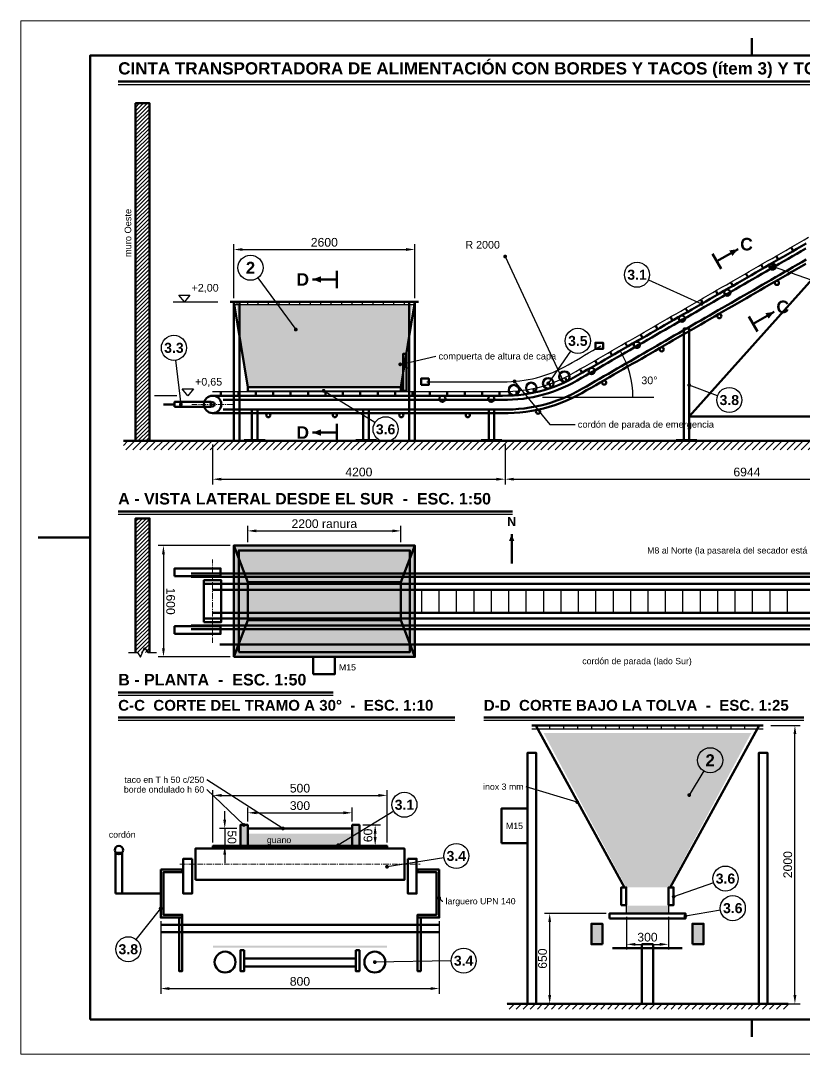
# Model space of a CAD drawing. Header units: millimetres. Extents: x 0 to 420, y 0 to 297.
# Drawn here: x 0 to 225, y 0 to 297 of the extents above; entities that cross this region are included whole.
import ezdxf
from ezdxf.enums import TextEntityAlignment as Align

# ---------------------------------------------------------------- set-up
doc = ezdxf.new("R2010")
doc.units = ezdxf.units.MM
doc.header["$LTSCALE"] = 0.5
doc.linetypes.add('CENTER', pattern=[5.08, 3.175, -0.635, 0.635, -0.635])
for name, color, linetype, lineweight in [('CONTORNO', 7, 'CONTINUOUS', 50), ('COTAS', 7, 'CONTINUOUS', 25), ('EJES', 1, 'CENTER', 18), ('FINO', 7, 'CONTINUOUS', 25), ('HOJA', 8, 'CONTINUOUS', 13), ('RAYADO', 8, 'CONTINUOUS', 18), ('RECUADRO', 7, 'CONTINUOUS', 70), ('RELLENO', 9, 'CONTINUOUS', 13), ('TEXTO', 7, 'CONTINUOUS', 25)]:
    doc.layers.add(name, color=color, linetype=linetype, lineweight=lineweight)
doc.styles.add('NEGRITA', font='arialbd.ttf')
doc.styles.get("Standard").update_dxf_attribs({"font": 'arial.ttf'})
doc.dimstyles.new('IRAM', dxfattribs={"dimtxt": 2.5, "dimasz": 2.5, "dimexe": 1.5, "dimexo": 1, "dimgap": 0.8, "dimtad": 1, "dimdec": 1, "dimtxsty": 'Standard', "dimcen": 2.5, "dimazin": 3, "dimtfac": 1, "dimtmove": 0, "dimatfit": 3})

msp = doc.modelspace()

# ---------------------------------------------------------------- hatches: boundary and pattern name
at = {"layer": 'CONTORNO'}
for points in [[(206.0155, 231.3836), (203.481, 230.9734), (204.393, 229.3938)], [(83.8, 222.65), (86.2, 221.738), (86.2, 223.562)], [(216.4155, 213.3703), (213.881, 212.9601), (214.793, 211.3805)], [(83.8, 178.65), (86.2, 177.738), (86.2, 179.562)], [(141, 149.5), (140.24, 147.5), (141.76, 147.5)]]:
    msp.add_hatch(color=7, dxfattribs=at).paths.add_polyline_path(points)
at = {"layer": 'COTAS'}
h = msp.add_hatch(color=7, dxfattribs=at)
edge = h.paths.add_edge_path()
edge.add_arc((139.12, 229.25), 0.55, 0, 360)
h = msp.add_hatch(color=7, dxfattribs=at)
edge = h.paths.add_edge_path()
edge.add_arc((215.9102, 226.3576), 0.55, 0, 360)
h = msp.add_hatch(color=7, dxfattribs=at)
edge = h.paths.add_edge_path()
edge.add_arc((195.4931, 215.609), 0.55, 0, 360)
h = msp.add_hatch(color=7, dxfattribs=at)
edge = h.paths.add_edge_path()
edge.add_arc((79, 208.25), 0.55, 0, 360)
h = msp.add_hatch(color=7, dxfattribs=at)
edge = h.paths.add_edge_path()
edge.add_arc((109, 198.25), 0.55, 0, 360)
h = msp.add_hatch(color=7, dxfattribs=at)
edge = h.paths.add_edge_path()
edge.add_arc((141.8175, 193.3512), 0.55, 0, 360)
h = msp.add_hatch(color=7, dxfattribs=at)
edge = h.paths.add_edge_path()
edge.add_arc((151.4954, 192.7932), 0.55, 0, 360)
h = msp.add_hatch(color=7, dxfattribs=at)
edge = h.paths.add_edge_path()
edge.add_arc((87, 190.65), 0.55, 0, 360)
h = msp.add_hatch(color=7, dxfattribs=at)
edge = h.paths.add_edge_path()
edge.add_arc((192, 192.25), 0.55, 0, 360)
h = msp.add_hatch(color=7, dxfattribs=at)
edge = h.paths.add_edge_path()
edge.add_arc((46, 186.75), 0.55, 0, 360)
h = msp.add_hatch(color=7, dxfattribs=at)
edge = h.paths.add_edge_path()
edge.add_arc((192, 74.5), 0.55, 0, 360)
h = msp.add_hatch(color=7, dxfattribs=at)
edge = h.paths.add_edge_path()
edge.add_arc((159.8, 72.5), 0.55, 0, 360)
h = msp.add_hatch(color=7, dxfattribs=at)
edge = h.paths.add_edge_path()
edge.add_arc((64.1, 65.9), 0.55, 0, 360)
h = msp.add_hatch(color=7, dxfattribs=at)
edge = h.paths.add_edge_path()
edge.add_arc((75.3, 64.9), 0.55, 0, 360)
h = msp.add_hatch(color=7, dxfattribs=at)
edge = h.paths.add_edge_path()
edge.add_arc((91.2, 60.1), 0.55, 0, 360)
h = msp.add_hatch(color=7, dxfattribs=at)
edge = h.paths.add_edge_path()
edge.add_arc((105.2, 53.9), 0.55, 0, 360)
h = msp.add_hatch(color=7, dxfattribs=at)
edge = h.paths.add_edge_path()
edge.add_arc((120.2, 44.9), 0.55, 0, 360)
h = msp.add_hatch(color=7, dxfattribs=at)
edge = h.paths.add_edge_path()
edge.add_arc((187.52, 45.3), 0.55, 0, 360)
h = msp.add_hatch(color=7, dxfattribs=at)
edge = h.paths.add_edge_path()
edge.add_arc((40.2, 41.9), 0.55, 0, 360)
h = msp.add_hatch(color=7, dxfattribs=at)
edge = h.paths.add_edge_path()
edge.add_arc((190.88, 39.7), 0.55, 0, 360)
h = msp.add_hatch(color=7, dxfattribs=at)
edge = h.paths.add_edge_path()
edge.add_arc((101.7, 26.5), 0.55, 0, 360)
at = {"layer": 'RAYADO'}
h = msp.add_hatch(dxfattribs=at)
h.set_pattern_fill('ANSI31', scale=0.25)
h.paths.add_polyline_path([(33, 176.25), (37, 176.25), (37, 273.25), (33, 273.25)])
h = msp.add_hatch(dxfattribs=at)
h.set_pattern_fill('ANSI31', scale=0.45)
h.paths.add_polyline_path([(29.5, 173.65), (302, 173.65), (302, 176.25), (29.5, 176.25)])
h = msp.add_hatch(dxfattribs=at)
h.set_pattern_fill('ANSI31', scale=0.25)
h.paths.add_polyline_path([(33, 115.5), (37, 115.5), (37, 154), (33, 154)])
h = msp.add_hatch(dxfattribs=at)
h.set_pattern_fill('ANSI31', scale=0.45)
h.paths.add_polyline_path([(139.72, 13), (220.4, 13), (220.4, 14.5), (139.72, 14.5)])
at = {"layer": 'RELLENO', "true_color": 0xdecdaf}
for points in [[(62, 215.25), (112.4, 215.25), (109.4, 191.65), (65, 191.65)], [(150.2, 92.3), (209.8, 92.3), (186.08, 47.94), (173.92, 47.94)]]:
    msp.add_hatch(color=7, dxfattribs=at).paths.add_polyline_path(points)
at = {"layer": 'RELLENO', "true_color": 0xffffff}
msp.add_hatch(color=7, dxfattribs=at).paths.add_polyline_path([(61.2, 114.2), (113.2, 114.2), (113.2, 146.2), (61.2, 146.2)])
at = {"layer": 'RELLENO', "true_color": 0x1e1e1e}
for points in [[(65.2, 59.9), (63.1, 59.9), (63.1, 65.9), (65.2, 65.9)], [(95.2, 59.9), (97.3, 59.9), (97.3, 65.9), (95.2, 65.9)], [(55.2, 59.3), (105.2, 59.3), (105.2, 59.9), (55.2, 59.9)], [(40.2, 53.1), (46.4, 53.1), (46.4, 52.3), (41, 52.3), (41, 40.1), (46.4, 40.1), (46.4, 39.3), (40.2, 39.3)], [(120.2, 53.1), (114, 53.1), (114, 52.3), (119.4, 52.3), (119.4, 40.1), (114, 40.1), (114, 39.3), (120.2, 39.3)], [(167.08, 31.62), (163.88, 31.62), (163.88, 37.5), (167.08, 37.5)], [(192.92, 31.62), (196.12, 31.62), (196.12, 37.5), (192.92, 37.5)], [(55.2, 30.6), (105.2, 30.6), (105.2, 31.2), (55.2, 31.2)]]:
    msp.add_hatch(color=7, dxfattribs=at).paths.add_polyline_path(points)
at = {"layer": 'RELLENO', "true_color": 0xc8a06e}
for points in [[(65.2, 59.9), (95.2, 59.9), (95.2, 63.4), (65.2, 63.4)], [(174, 40.5), (186, 40.5), (186, 42.7), (174, 42.7)]]:
    msp.add_hatch(color=7, dxfattribs=at).paths.add_polyline_path(points)

# ---------------------------------------------------------------- linework, layer by layer
at = {"layer": 'CONTORNO'}
for p, q in [((28, 279.5), (249.13, 279.5)), ((192, 183.25), (238.4, 235.2244)), ((221.8688, 230.837), (221.3688, 231.703)), ((199.9533, 227.8836), (206.0155, 231.3836)), ((217.5387, 228.337), (217.0387, 229.203)), ((213.2085, 225.837), (212.7085, 226.703)), ((208.8784, 223.337), (208.3784, 224.203)), ((90.8, 222.65), (83.8, 222.65)), ((204.5483, 220.837), (204.0483, 221.703)), ((200.2181, 218.337), (199.7181, 219.203)), ((191.5579, 213.337), (191.0579, 214.203)), ((195.888, 215.837), (195.388, 216.703)), ((187.2278, 210.837), (186.7278, 211.703)), ((210.3533, 209.8703), (216.4155, 213.3703)), ((182.8976, 208.337), (182.3976, 209.203)), ((178.5675, 205.837), (178.0675, 206.703)), ((174.2374, 203.337), (173.7374, 204.203)), ((165.5771, 198.337), (165.0771, 199.203)), ((169.9073, 200.837), (169.4073, 201.703)), ((161.247, 195.837), (160.747, 196.703)), ((156.8779, 193.4079), (156.434, 194.304)), ((57.52, 189.25), (57.52, 190.25)), ((62.52, 189.25), (62.52, 190.25)), ((65.2, 191.65), (109.2, 191.65)), ((65.2, 191.65), (65.2, 190.65)), ((67.52, 189.25), (67.52, 190.25)), ((72.52, 189.25), (72.52, 190.25)), ((77.52, 189.25), (77.52, 190.25)), ((82.52, 189.25), (82.52, 190.25)), ((87.52, 189.25), (87.52, 190.25)), ((92.52, 189.25), (92.52, 190.25)), ((97.52, 189.25), (97.52, 190.25)), ((102.52, 189.25), (102.52, 190.25)), ((107.52, 189.25), (107.52, 190.25)), ((109.2, 191.65), (109.2, 190.65)), ((112.52, 189.25), (112.52, 190.25)), ((117.52, 189.25), (117.52, 190.25)), ((122.52, 189.25), (122.52, 190.25)), ((127.52, 189.25), (127.52, 190.25)), ((132.52, 189.25), (132.52, 190.25)), ((137.52, 189.25), (137.52, 190.25)), ((142.5159, 189.3944), (142.431, 190.3908)), ((147.4584, 190.1288), (147.2499, 191.1068)), ((152.2708, 191.4736), (151.942, 192.418)), ((41, 186.75), (44.2, 186.75)), ((192, 183.25), (263.2, 183.25)), ((90.8, 178.65), (83.8, 178.65)), ((28, 156), (141.256, 156)), ((141, 141), (141, 149.5)), ((61.2, 146.2), (65.2, 135.7)), ((113.2, 146.2), (109.2, 135.7)), ((49, 138.2), (283, 138.2)), ((49, 137.2), (283, 137.2)), ((52.62, 135.2), (281.2, 135.2)), ((52.62, 125.2), (281.2, 125.2)), ((49, 123.2), (283, 123.2)), ((49, 122.2), (283, 122.2)), ((61.2, 114.2), (65.2, 124.7)), ((113.2, 114.2), (109.2, 124.7)), ((57.2, 117.8), (269, 117.8)), ((28, 104), (89.776, 104)), ((28, 96.8), (124.72, 96.8)), ((133, 96.8), (224.884, 96.8)), ((29.1, 46.2), (40.2, 46.2)), ((40.2, 37.2), (120.2, 37.2)), ((40.2, 35.1), (120.2, 35.1)), ((64.2, 27.5), (96.2, 27.5)), ((64.2, 25.2), (96.2, 25.2))]:
    msp.add_line(p, q, dxfattribs=at)
at = {"layer": 'CONTORNO', "lineweight": 70}
for p, q in [((201.2033, 225.7185), (198.7033, 230.0487)), ((90.8, 225.15), (90.8, 220.15)), ((60.2, 216.25), (114.2, 216.25)), ((211.6033, 207.7052), (209.1033, 212.0353)), ((90.8, 181.15), (90.8, 176.15)), ((29.5, 176.25), (302, 176.25)), ((55.12, 133.5), (278, 133.5)), ((55.12, 126.9), (278, 126.9)), ((146.8, 94.5), (213.2, 94.5)), ((147.92, 94.5), (173.44, 47.94)), ((212.08, 94.5), (186.56, 47.94)), ((65.2, 64.9), (95.2, 64.9)), ((170, 30.5), (190, 30.5)), ((139.72, 14.5), (220.4, 14.5))]:
    msp.add_line(p, q, dxfattribs=at)
at = {"layer": 'CONTORNO', "lineweight": 100}
for p, q in [((64.2, 176.45), (70.2, 176.45)), ((96.2, 176.45), (102.2, 176.45)), ((132.2, 176.45), (138.2, 176.45)), ((188.2, 176.45), (194.2, 176.45))]:
    msp.add_line(p, q, dxfattribs=at)
at = {"layer": 'CONTORNO'}
for points in [[(33, 176.25), (37, 176.25), (37, 273.25), (33, 273.25)], [(61.2, 176.25), (62.8, 176.25), (62.8, 216.25), (61.2, 216.25)], [(111.6, 176.25), (113.2, 176.25), (113.2, 216.25), (111.6, 216.25)], [(190.4, 176.25), (192, 176.25), (192, 208.5116), (190.4, 208.5116)], [(165.0463, 202.6731), (167.2463, 202.6731), (167.2463, 204.4731), (165.0463, 204.4731)], [(109.8, 190.65), (110.8, 190.65), (110.8, 201.25), (109.8, 201.25)], [(115, 192.35), (117.2, 192.35), (117.2, 194.15), (115, 194.15)], [(44.2, 186.05), (54.72, 186.05), (54.72, 187.45), (44.2, 187.45)], [(66.4, 176.25), (68, 176.25), (68, 185.25), (66.4, 185.25)], [(98.4, 176.25), (100, 176.25), (100, 185.25), (98.4, 185.25)], [(134.4, 176.25), (136, 176.25), (136, 185.25), (134.4, 185.25)], [(62.6, 115.6), (111.8, 115.6), (111.8, 144.8), (62.6, 144.8)], [(44.2, 137.4), (57.4, 137.4), (57.4, 139.6), (44.2, 139.6)], [(52.62, 124.2), (57.62, 124.2), (57.62, 136.2), (52.62, 136.2)], [(65.2, 124.7), (109.2, 124.7), (109.2, 135.7), (65.2, 135.7)], [(44.2, 120.8), (57.4, 120.8), (57.4, 123), (44.2, 123)], [(84, 109.2), (90.2, 109.2), (90.2, 114.2), (84, 114.2)], [(148, 14.5), (145.56, 14.5), (145.56, 86.66), (148, 86.66)], [(212, 14.5), (214.44, 14.5), (214.44, 86.66), (212, 86.66)], [(138.04, 60.66), (145.56, 60.66), (145.56, 70.62), (138.04, 70.62)], [(65.2, 59.9), (63.1, 59.9), (63.1, 65.9), (65.2, 65.9)], [(95.2, 59.9), (97.3, 59.9), (97.3, 65.9), (95.2, 65.9)], [(55.2, 59.3), (105.2, 59.3), (105.2, 59.9), (55.2, 59.9)], [(27.2, 46.2), (29.1, 46.2), (29.1, 57.9), (27.2, 57.9)], [(50.2, 50.1), (110.2, 50.1), (110.2, 59.1), (50.2, 59.1)], [(49.2, 56.2), (46.7, 56.2), (46.7, 46.2), (49.2, 46.2)], [(111.2, 56.2), (113.7, 56.2), (113.7, 46.2), (111.2, 46.2)], [(40.2, 53.1), (46.4, 53.1), (46.4, 52.3), (41, 52.3), (41, 40.1), (46.4, 40.1), (46.4, 39.3), (40.2, 39.3)], [(120.2, 53.1), (114, 53.1), (114, 52.3), (119.4, 52.3), (119.4, 40.1), (114, 40.1), (114, 39.3), (120.2, 39.3)], [(173.92, 42.86), (172.48, 42.86), (172.48, 47.94), (173.92, 47.94)], [(186.08, 42.86), (187.52, 42.86), (187.52, 47.94), (186.08, 47.94)], [(46.4, 39.3), (45.5, 39.3), (45.5, 23.9), (46.4, 23.9)], [(114, 39.3), (114.9, 39.3), (114.9, 23.9), (114, 23.9)], [(169.12, 38.98), (190.88, 38.98), (190.88, 40.5), (169.12, 40.5)], [(167.08, 31.62), (163.88, 31.62), (163.88, 37.5), (167.08, 37.5)], [(192.92, 31.62), (196.12, 31.62), (196.12, 37.5), (192.92, 37.5)], [(64.2, 29.9), (63.1, 29.9), (63.1, 23.9), (64.2, 23.9)], [(96.2, 29.9), (97.3, 29.9), (97.3, 23.9), (96.2, 23.9)], [(178.4, 14.5), (181.6, 14.5), (181.6, 31.62), (178.4, 31.62)]]:
    msp.add_lwpolyline(points, close=True, dxfattribs=at)
at = {"layer": 'CONTORNO', "lineweight": 70}
msp.add_lwpolyline([(55.12, 189.25), (56.6338, 189.25), (58.1477, 189.25), (59.6615, 189.25), (61.1754, 189.25), (62.6892, 189.25), (64.2031, 189.25), (65.7169, 189.25), (67.2307, 189.25), (68.7446, 189.25), (70.2584, 189.25), (71.7723, 189.25), (73.2861, 189.25), (74.7999, 189.25), (76.3138, 189.25), (77.8276, 189.25), (79.3415, 189.25), (80.8553, 189.25), (82.3692, 189.25), (83.883, 189.25), (85.3968, 189.25), (86.9107, 189.25), (88.4245, 189.25), (89.9384, 189.25), (91.4522, 189.25), (92.9661, 189.25), (94.4799, 189.25), (95.9937, 189.25), (97.5076, 189.25), (99.0214, 189.25), (100.5353, 189.25), (102.0491, 189.25), (103.563, 189.25), (105.0768, 189.25), (106.5906, 189.25), (108.1045, 189.25), (109.6183, 189.25), (111.1322, 189.25), (112.646, 189.25), (114.1598, 189.25), (115.6737, 189.25), (117.1875, 189.25), (118.7014, 189.25), (120.2152, 189.25), (121.7291, 189.25), (123.2429, 189.25), (124.7567, 189.25), (126.2706, 189.25), (127.7844, 189.25), (129.2983, 189.25), (130.8121, 189.25), (132.326, 189.25), (133.8398, 189.25), (135.3536, 189.25), (136.8675, 189.25), (138.3813, 189.25), (139.8951, 189.2575), (141.4078, 189.3155), (142.9171, 189.4306), (144.421, 189.6028), (145.9174, 189.8318), (147.404, 190.1172), (148.8787, 190.4587), (150.3395, 190.8557), (151.7842, 191.3077), (153.2107, 191.814), (154.6171, 192.374), (156.0013, 192.9868), (157.3613, 193.6515), (158.6952, 194.3672), (160.0077, 195.1215), (161.3187, 195.8784), (162.6297, 196.6353), (163.9408, 197.3922), (165.2518, 198.1492), (166.5628, 198.9061), (167.8738, 199.663), (169.1849, 200.4199), (170.4959, 201.1769), (171.8069, 201.9338), (173.1179, 202.6907), (174.429, 203.4476), (175.74, 204.2045), (177.051, 204.9615), (178.362, 205.7184), (179.6731, 206.4753), (180.9841, 207.2322), (182.2951, 207.9891), (183.6061, 208.7461), (184.9172, 209.503), (186.2282, 210.2599), (187.5392, 211.0168), (188.8502, 211.7737), (190.1613, 212.5307), (191.4723, 213.2876), (192.7833, 214.0445), (194.0943, 214.8014), (195.4054, 215.5584), (196.7164, 216.3153), (198.0274, 217.0722), (199.3385, 217.8291), (200.6495, 218.586), (201.9605, 219.343), (203.2715, 220.0999), (204.5826, 220.8568), (205.8936, 221.6137), (207.2046, 222.3706), (208.5156, 223.1276), (209.8267, 223.8845), (211.1377, 224.6414), (212.4487, 225.3983), (213.7597, 226.1553), (215.0708, 226.9122), (216.3818, 227.6691), (217.6928, 228.426), (219.0038, 229.1829), (220.3149, 229.9399), (221.6259, 230.6968), (222.9369, 231.4537), (224.2479, 232.2106), (225.559, 232.9675)], dxfattribs=at)
at = {"layer": 'CONTORNO'}
for points in [[(58.12, 188.05), (59.5776, 188.05), (61.0352, 188.05), (62.4928, 188.05), (63.9504, 188.05), (65.408, 188.05), (66.8656, 188.05), (68.3231, 188.05), (69.7807, 188.05), (71.2383, 188.05), (72.6959, 188.05), (74.1535, 188.05), (75.6111, 188.05), (77.0687, 188.05), (78.5263, 188.05), (79.9839, 188.05), (81.4415, 188.05), (82.8991, 188.05), (84.3567, 188.05), (85.8143, 188.05), (87.2718, 188.05), (88.7294, 188.05), (90.187, 188.05), (91.6446, 188.05), (93.1022, 188.05), (94.5598, 188.05), (96.0174, 188.05), (97.475, 188.05), (98.9326, 188.05), (100.3902, 188.05), (101.8478, 188.05), (103.3054, 188.05), (104.763, 188.05), (106.2205, 188.05), (107.6781, 188.05), (109.1357, 188.05), (110.5933, 188.05), (112.0509, 188.05), (113.5085, 188.05), (114.9661, 188.05), (116.4237, 188.05), (117.8813, 188.05), (119.3389, 188.05), (120.7965, 188.05), (122.2541, 188.05), (123.7116, 188.05), (125.1692, 188.05), (126.6268, 188.05), (128.0844, 188.05), (129.542, 188.05), (130.9996, 188.05), (132.4572, 188.05), (133.9148, 188.05), (135.3724, 188.05), (136.83, 188.05), (138.2876, 188.05), (139.7639, 188.055), (141.2643, 188.1058), (142.7618, 188.2113), (144.2545, 188.3712), (145.7404, 188.5854), (147.2175, 188.8536), (148.6838, 189.1754), (150.1374, 189.5504), (151.5764, 189.9782), (152.9989, 190.458), (154.403, 190.9894), (155.7867, 191.5716), (157.1483, 192.2038), (158.486, 192.8852), (159.7958, 193.6135), (161.0581, 194.3423), (162.3204, 195.0711), (163.5827, 195.7999), (164.845, 196.5287), (166.1073, 197.2575), (167.3697, 197.9863), (168.632, 198.7151), (169.8943, 199.4439), (171.1566, 200.1727), (172.4189, 200.9015), (173.6812, 201.6303), (174.9435, 202.3591), (176.2058, 203.0879), (177.4681, 203.8166), (178.7305, 204.5454), (179.9928, 205.2742), (181.2551, 206.003), (182.5174, 206.7318), (183.7797, 207.4606), (185.042, 208.1894), (186.3043, 208.9182), (187.5666, 209.647), (188.829, 210.3758), (190.0913, 211.1046), (191.3536, 211.8334), (192.6159, 212.5622), (193.8782, 213.291), (195.1405, 214.0198), (196.4028, 214.7486), (197.6651, 215.4774), (198.9274, 216.2062), (200.1898, 216.935), (201.4521, 217.6638), (202.7144, 218.3926), (203.9767, 219.1214), (205.239, 219.8502), (206.5013, 220.579), (207.7636, 221.3078), (209.0259, 222.0366), (210.2883, 222.7653), (211.5506, 223.4941), (212.8129, 224.2229), (214.0752, 224.9517), (215.3375, 225.6805), (216.5998, 226.4093), (217.8621, 227.1381), (219.1244, 227.8669), (220.3867, 228.5957), (221.6491, 229.3245), (222.9114, 230.0533), (224.1737, 230.7821), (225.436, 231.5109)], [(55.12, 184.25), (56.6338, 184.25), (58.1477, 184.25), (59.6615, 184.25), (61.1754, 184.25), (62.6892, 184.25), (64.2031, 184.25), (65.7169, 184.25), (67.2307, 184.25), (68.7446, 184.25), (70.2584, 184.25), (71.7723, 184.25), (73.2861, 184.25), (74.7999, 184.25), (76.3138, 184.25), (77.8276, 184.25), (79.3415, 184.25), (80.8553, 184.25), (82.3692, 184.25), (83.883, 184.25), (85.3968, 184.25), (86.9107, 184.25), (88.4245, 184.25), (89.9384, 184.25), (91.4522, 184.25), (92.9661, 184.25), (94.4799, 184.25), (95.9937, 184.25), (97.5076, 184.25), (99.0214, 184.25), (100.5353, 184.25), (102.0491, 184.25), (103.563, 184.25), (105.0768, 184.25), (106.5906, 184.25), (108.1045, 184.25), (109.6183, 184.25), (111.1322, 184.25), (112.646, 184.25), (114.1598, 184.25), (115.6737, 184.25), (117.1875, 184.25), (118.7014, 184.25), (120.2152, 184.25), (121.7291, 184.25), (123.2429, 184.25), (124.7567, 184.25), (126.2706, 184.25), (127.7844, 184.25), (129.2983, 184.25), (130.8121, 184.25), (132.326, 184.25), (133.8398, 184.25), (135.3536, 184.25), (136.8675, 184.25), (138.3813, 184.25), (139.992, 184.2584), (141.6937, 184.3237), (143.3918, 184.4532), (145.0837, 184.6469), (146.7671, 184.9045), (148.4395, 185.2256), (150.0986, 185.6098), (151.7419, 186.0564), (153.3672, 186.5649), (154.9721, 187.1345), (156.5542, 187.7645), (158.1114, 188.4539), (159.6415, 189.2017), (161.1421, 190.0068), (162.5077, 190.7914), (163.8187, 191.5483), (165.1297, 192.3052), (166.4408, 193.0621), (167.7518, 193.819), (169.0628, 194.576), (170.3738, 195.3329), (171.6849, 196.0898), (172.9959, 196.8467), (174.3069, 197.6036), (175.6179, 198.3606), (176.929, 199.1175), (178.24, 199.8744), (179.551, 200.6313), (180.862, 201.3883), (182.1731, 202.1452), (183.4841, 202.9021), (184.7951, 203.659), (186.1061, 204.4159), (187.4172, 205.1729), (188.7282, 205.9298), (190.0392, 206.6867), (191.3502, 207.4436), (192.6613, 208.2005), (193.9723, 208.9575), (195.2833, 209.7144), (196.5943, 210.4713), (197.9054, 211.2282), (199.2164, 211.9851), (200.5274, 212.7421), (201.8385, 213.499), (203.1495, 214.2559), (204.4605, 215.0128), (205.7715, 215.7698), (207.0826, 216.5267), (208.3936, 217.2836), (209.7046, 218.0405), (211.0156, 218.7974), (212.3267, 219.5544), (213.6377, 220.3113), (214.9487, 221.0682), (216.2597, 221.8251), (217.5708, 222.582), (218.8818, 223.339), (220.1928, 224.0959), (221.5038, 224.8528), (222.8149, 225.6097), (224.1259, 226.3666), (225.4369, 227.1236)], [(58.12, 185.25), (59.5776, 185.25), (61.0352, 185.25), (62.4928, 185.25), (63.9504, 185.25), (65.408, 185.25), (66.8656, 185.25), (68.3231, 185.25), (69.7807, 185.25), (71.2383, 185.25), (72.6959, 185.25), (74.1535, 185.25), (75.6111, 185.25), (77.0687, 185.25), (78.5263, 185.25), (79.9839, 185.25), (81.4415, 185.25), (82.8991, 185.25), (84.3567, 185.25), (85.8143, 185.25), (87.2718, 185.25), (88.7294, 185.25), (90.187, 185.25), (91.6446, 185.25), (93.1022, 185.25), (94.5598, 185.25), (96.0174, 185.25), (97.475, 185.25), (98.9326, 185.25), (100.3902, 185.25), (101.8478, 185.25), (103.3054, 185.25), (104.763, 185.25), (106.2205, 185.25), (107.6781, 185.25), (109.1357, 185.25), (110.5933, 185.25), (112.0509, 185.25), (113.5085, 185.25), (114.9661, 185.25), (116.4237, 185.25), (117.8813, 185.25), (119.3389, 185.25), (120.7965, 185.25), (122.2541, 185.25), (123.7116, 185.25), (125.1692, 185.25), (126.6268, 185.25), (128.0844, 185.25), (129.542, 185.25), (130.9996, 185.25), (132.4572, 185.25), (133.9148, 185.25), (135.3724, 185.25), (136.83, 185.25), (138.2876, 185.25), (139.8077, 185.2554), (141.41, 185.3096), (143.0093, 185.4222), (144.6034, 185.593), (146.1903, 185.8218), (147.7678, 186.1082), (149.3338, 186.4519), (150.8862, 186.8524), (152.423, 187.3092), (153.9421, 187.8217), (155.4416, 188.3892), (156.9194, 189.0109), (158.3736, 189.6861), (159.8022, 190.4138), (161.1958, 191.1886), (162.4581, 191.9174), (163.7204, 192.6462), (164.9827, 193.375), (166.245, 194.1038), (167.5073, 194.8326), (168.7697, 195.5614), (170.032, 196.2902), (171.2943, 197.019), (172.5566, 197.7478), (173.8189, 198.4766), (175.0812, 199.2054), (176.3435, 199.9342), (177.6058, 200.663), (178.8681, 201.3918), (180.1305, 202.1206), (181.3928, 202.8494), (182.6551, 203.5782), (183.9174, 204.307), (185.1797, 205.0358), (186.442, 205.7646), (187.7043, 206.4934), (188.9666, 207.2221), (190.229, 207.9509), (191.4913, 208.6797), (192.7536, 209.4085), (194.0159, 210.1373), (195.2782, 210.8661), (196.5405, 211.5949), (197.8028, 212.3237), (199.0651, 213.0525), (200.3274, 213.7813), (201.5898, 214.5101), (202.8521, 215.2389), (204.1144, 215.9677), (205.3767, 216.6965), (206.639, 217.4253), (207.9013, 218.1541), (209.1636, 218.8829), (210.4259, 219.6117), (211.6883, 220.3405), (212.9506, 221.0693), (214.2129, 221.7981), (215.4752, 222.5269), (216.7375, 223.2557), (217.9998, 223.9845), (219.2621, 224.7133), (220.5244, 225.4421), (221.7867, 226.1708), (223.0491, 226.8996), (224.3114, 227.6284), (225.5737, 228.3572)], [(61.2, 216.25), (65.2, 191.65)], [(113.2, 216.25), (109.2, 191.65)], [(33, 115.5), (33, 154), (37, 154), (37, 115.5)]]:
    msp.add_lwpolyline(points, dxfattribs=at)
at = {"layer": 'CONTORNO', "lineweight": 70}
msp.add_lwpolyline([(61.2, 114.2), (113.2, 114.2), (113.2, 146.2), (61.2, 146.2)], close=True, dxfattribs=at)
at = {"layer": 'CONTORNO'}
for centre, radius in [((215.9102, 226.3576), 0.89), ((217.158, 221.6509), 0.6), ((202.9198, 218.8576), 0.89), ((189.9294, 211.3576), 0.89), ((200.6248, 212.1054), 0.6), ((176.939, 203.8576), 0.89), ((184.0916, 202.56), 0.6), ((156.1481, 194.7204), 1.5), ((163.9487, 196.3576), 0.89), ((151.4954, 192.7932), 1.5), ((167.5583, 193.0145), 0.6), ((141.638, 190.8324), 1.5), ((146.631, 191.4898), 1.5), ((55.12, 186.75), 0.6), ((121.12, 188.35), 0.89), ((135.12, 188.35), 0.89), ((71.12, 183.65), 0.6), ((90.2109, 183.65), 0.6), ((109.3018, 183.65), 0.6), ((128.3927, 183.65), 0.6), ((148.5852, 184.6432), 0.6), ((28.2, 58.7), 1.2), ((58.7, 26.5), 3), ((101.7, 26.5), 3)]:
    msp.add_circle(centre, radius, dxfattribs=at)
at = {"layer": 'CONTORNO', "lineweight": 70}
msp.add_circle((55.12, 186.75), 2.5, dxfattribs=at)
at = {"layer": 'COTAS'}
for p, q in [((139.12, 229.25), (156.0247, 192.9977)), ((230.6036, 221.1936), (215.9102, 226.3576)), ((68.1271, 223.0956), (79, 208.25)), ((180.2783, 222.5125), (195.4931, 215.609)), ((43.8, 216.25), (56.6, 216.25)), ((157.9421, 202.0462), (151.4954, 192.7932)), ((44.4398, 199.427), (46, 186.75)), ((101.7414, 181.4987), (87, 190.65)), ((200.1232, 189.2479), (192, 192.25)), ((44.8, 189.25), (38.4, 189.25)), ((149.838, 188.85), (181.838, 188.85)), ((196.1478, 81.413), (192, 74.5)), ((107.1274, 69.8241), (91.2, 60.1)), ((121.5429, 56.4459), (105.2, 53.9)), ((199.0015, 49.3124), (187.52, 45.3)), ((33.1401, 33.0182), (40.2, 41.9)), ((200.9503, 41.4006), (190.88, 39.7)), ((123.6004, 26.8435), (101.7, 26.5))]:
    msp.add_line(p, q, dxfattribs=at)
for points in [[(45.4, 218.17), (48.6, 218.17), (47, 216.25)], [(46.4, 191.17), (49.6, 191.17), (48, 189.25)]]:
    msp.add_lwpolyline(points, close=True, dxfattribs=at)
for points in [[(109, 198.25), (119.2, 200.6)], [(141.8175, 193.3512), (152, 181), (159.2, 181)], [(75.3, 64.9), (53.5, 78.9)], [(64.1, 65.9), (53.5, 76.1)], [(159.8, 72.5), (145.2, 76.9)], [(120.2, 44.9), (121, 44), (121.2, 44)]]:
    msp.add_lwpolyline(points, dxfattribs=at)
for centre in [(66, 226), (177, 224), (160, 205), (44, 203), (203.5, 188), (104.8, 179.6), (198, 84.5), (110.2, 71.7), (125.1, 57), (202.4, 50.5), (204.5, 42), (30.9, 30.2), (127.2, 26.9)]:
    msp.add_circle(centre, 3.6, dxfattribs=at)
msp.add_arc((149.838, 188.85), 26, 0, 30, dxfattribs=at)
at = {"layer": 'EJES'}
for p, q in [((49.12, 186.75), (61.12, 186.75)), ((55.12, 118.2), (55.12, 142.2)), ((45.7, 54.6), (114.7, 54.6))]:
    msp.add_line(p, q, dxfattribs=at)
at = {"layer": 'FINO'}
for p, q in [((28, 278.7), (249.13, 278.7)), ((61.2, 215.45), (113.2, 215.45)), ((62.2, 215.45), (62.2, 216.25)), ((65.2, 215.45), (65.2, 216.25)), ((68.2, 215.45), (68.2, 216.25)), ((71.2, 215.45), (71.2, 216.25)), ((74.2, 215.45), (74.2, 216.25)), ((77.2, 215.45), (77.2, 216.25)), ((80.2, 215.45), (80.2, 216.25)), ((83.2, 215.45), (83.2, 216.25)), ((86.2, 215.45), (86.2, 216.25)), ((89.2, 215.45), (89.2, 216.25)), ((92.2, 215.45), (92.2, 216.25)), ((95.2, 215.45), (95.2, 216.25)), ((98.2, 215.45), (98.2, 216.25)), ((101.2, 215.45), (101.2, 216.25)), ((104.2, 215.45), (104.2, 216.25)), ((107.2, 215.45), (107.2, 216.25)), ((110.2, 215.45), (110.2, 216.25)), ((113.2, 215.45), (113.2, 216.25)), ((110.8, 197.25), (111.6, 197.25)), ((65.2, 190.65), (109.2, 190.65)), ((28, 155.2), (141.256, 155.2)), ((115.2, 126.9), (115.2, 133.5)), ((120.2, 126.9), (120.2, 133.5)), ((125.2, 126.9), (125.2, 133.5)), ((130.2, 126.9), (130.2, 133.5)), ((135.2, 126.9), (135.2, 133.5)), ((140.2, 126.9), (140.2, 133.5)), ((145.2, 126.9), (145.2, 133.5)), ((150.2, 126.9), (150.2, 133.5)), ((155.2, 126.9), (155.2, 133.5)), ((160.2, 126.9), (160.2, 133.5)), ((165.2, 126.9), (165.2, 133.5)), ((170.2, 126.9), (170.2, 133.5)), ((175.2, 126.9), (175.2, 133.5)), ((180.2, 126.9), (180.2, 133.5)), ((185.2, 126.9), (185.2, 133.5)), ((190.2, 126.9), (190.2, 133.5)), ((195.2, 126.9), (195.2, 133.5)), ((200.2, 126.9), (200.2, 133.5)), ((205.2, 126.9), (205.2, 133.5)), ((210.2, 126.9), (210.2, 133.5)), ((215.2, 126.9), (215.2, 133.5)), ((220.2, 126.9), (220.2, 133.5)), ((28, 103.2), (89.776, 103.2)), ((28, 96), (124.72, 96)), ((133, 96), (224.884, 96)), ((146.8, 93.5), (213.2, 93.5)), ((152, 93.5), (152, 94.5)), ((156, 93.5), (156, 94.5)), ((160, 93.5), (160, 94.5)), ((164, 93.5), (164, 94.5)), ((168, 93.5), (168, 94.5)), ((172, 93.5), (172, 94.5)), ((176, 93.5), (176, 94.5)), ((180, 93.5), (180, 94.5)), ((184, 93.5), (184, 94.5)), ((188, 93.5), (188, 94.5)), ((192, 93.5), (192, 94.5)), ((196, 93.5), (196, 94.5)), ((200, 93.5), (200, 94.5)), ((204, 93.5), (204, 94.5)), ((208, 93.5), (208, 94.5)), ((173.92, 47.94), (173.92, 40.5)), ((186.08, 47.94), (186.08, 40.5))]:
    msp.add_line(p, q, dxfattribs=at)
for points in [[(55.12, 190.45), (56.6338, 190.45), (58.1477, 190.45), (59.6615, 190.45), (61.1754, 190.45), (62.6892, 190.45), (64.2031, 190.45), (65.7169, 190.45), (67.2307, 190.45), (68.7446, 190.45), (70.2584, 190.45), (71.7723, 190.45), (73.2861, 190.45), (74.7999, 190.45), (76.3138, 190.45), (77.8276, 190.45), (79.3415, 190.45), (80.8553, 190.45), (82.3692, 190.45), (83.883, 190.45), (85.3968, 190.45), (86.9107, 190.45), (88.4245, 190.45), (89.9384, 190.45), (91.4522, 190.45), (92.9661, 190.45), (94.4799, 190.45), (95.9937, 190.45), (97.5076, 190.45), (99.0214, 190.45), (100.5353, 190.45), (102.0491, 190.45), (103.563, 190.45), (105.0768, 190.45), (106.5906, 190.45), (108.1045, 190.45), (109.6183, 190.45), (111.1322, 190.45), (112.646, 190.45), (114.1598, 190.45), (115.6737, 190.45), (117.1875, 190.45), (118.7014, 190.45), (120.2152, 190.45), (121.7291, 190.45), (123.2429, 190.45), (124.7567, 190.45), (126.2706, 190.45), (127.7844, 190.45), (129.2983, 190.45), (130.8121, 190.45), (132.326, 190.45), (133.8398, 190.45), (135.3536, 190.45), (136.8675, 190.45), (138.3813, 190.45), (139.8719, 190.4573), (141.3391, 190.5135), (142.8032, 190.6252), (144.262, 190.7922), (145.7135, 191.0143), (147.1555, 191.2912), (148.586, 191.6224), (150.0029, 192.0075), (151.4042, 192.446), (152.788, 192.9371), (154.1522, 193.4803), (155.4948, 194.0747), (156.8141, 194.7194), (158.1079, 195.4136), (159.4077, 196.1607), (160.7187, 196.9176), (162.0297, 197.6746), (163.3408, 198.4315), (164.6518, 199.1884), (165.9628, 199.9453), (167.2738, 200.7022), (168.5849, 201.4592), (169.8959, 202.2161), (171.2069, 202.973), (172.5179, 203.7299), (173.829, 204.4868), (175.14, 205.2438), (176.451, 206.0007), (177.762, 206.7576), (179.0731, 207.5145), (180.3841, 208.2715), (181.6951, 209.0284), (183.0061, 209.7853), (184.3172, 210.5422), (185.6282, 211.2991), (186.9392, 212.0561), (188.2502, 212.813), (189.5613, 213.5699), (190.8723, 214.3268), (192.1833, 215.0837), (193.4943, 215.8407), (194.8054, 216.5976), (196.1164, 217.3545), (197.4274, 218.1114), (198.7385, 218.8683), (200.0495, 219.6253), (201.3605, 220.3822), (202.6715, 221.1391), (203.9826, 221.896), (205.2936, 222.653), (206.6046, 223.4099), (207.9156, 224.1668), (209.2267, 224.9237), (210.5377, 225.6806), (211.8487, 226.4376), (213.1597, 227.1945), (214.4708, 227.9514), (215.7818, 228.7083), (217.0928, 229.4652), (218.4038, 230.2222), (219.7149, 230.9791), (221.0259, 231.736), (222.3369, 232.4929), (223.6479, 233.2498), (224.959, 234.0068), (226.27, 234.7637)], [(116.6, 193.25), (117.9616, 193.25), (119.3232, 193.25), (120.6848, 193.25), (122.0464, 193.25), (123.408, 193.25), (124.7696, 193.25), (126.1312, 193.25), (127.4928, 193.25), (128.8544, 193.25), (130.216, 193.25), (131.5776, 193.25), (132.9392, 193.25), (134.3008, 193.25), (135.6624, 193.25), (137.024, 193.25), (138.3856, 193.25), (139.6844, 193.2544), (140.9092, 193.2945), (142.1318, 193.3762), (143.351, 193.4995), (144.5652, 193.6642), (145.7732, 193.8701), (146.9734, 194.1171), (148.1646, 194.4047), (149.3452, 194.7327), (150.5141, 195.1007), (151.6697, 195.5083), (152.8107, 195.9549), (153.936, 196.4401), (155.044, 196.9634), (156.1336, 197.524), (157.2128, 198.1267), (158.392, 198.8075), (159.5712, 199.4883), (160.7504, 200.1691), (161.9296, 200.8499), (163.1087, 201.5307), (164.2879, 202.2115), (165.4671, 202.8923), (166.6463, 203.5731)], [(31, 115.5), (33.5, 115.5), (34.4, 114.1), (35.6, 116.9), (36.5, 115.5), (39, 115.5)]]:
    msp.add_lwpolyline(points, dxfattribs=at)
at = {"layer": 'HOJA'}
msp.add_lwpolyline([(0, 0), (420, 0), (420, 297), (0, 297)], close=True, dxfattribs=at)
at = {"layer": 'RECUADRO'}
for p, q in [((210, 292), (210, 287)), ((5, 148.5), (20, 148.5)), ((210, 5), (210, 10))]:
    msp.add_line(p, q, dxfattribs=at)
msp.add_lwpolyline([(20, 10), (410, 10), (410, 287), (20, 287)], close=True, dxfattribs=at)

# ---------------------------------------------------------------- texts
at = {"layer": 'COTAS', "style": 'NEGRITA'}
for s, height, p in [('2', 3.42, (66, 226)), ('3.1', 2.88, (177, 224)), ('3.5', 2.88, (160, 205)), ('3.3', 2.88, (44, 203)), ('3.8', 2.88, (203.5, 188)), ('3.6', 2.88, (104.8, 179.6)), ('2', 3.42, (198, 84.5)), ('3.1', 2.88, (110.2, 71.7)), ('3.4', 2.88, (125.1, 57)), ('3.6', 2.88, (202.4, 50.5)), ('3.6', 2.88, (204.5, 42)), ('3.8', 2.88, (30.9, 30.2)), ('3.4', 2.88, (127.2, 26.9))]:
    msp.add_text(s, height=height, dxfattribs=at).set_placement(p, align=Align.MIDDLE_CENTER)
at = {"layer": 'TEXTO', "style": 'NEGRITA'}
for s, height, p in [('CINTA TRANSPORTADORA DE ALIMENTACIÓN CON BORDES Y TACOS (ítem 3) Y TOLVA (ítem 2)', 3.5, (28, 280.5)), ('A - VISTA LATERAL DESDE EL SUR  -  ESC. 1:50', 3.3, (28, 157)), ('B - PLANTA  -  ESC. 1:50', 3.3, (28, 105)), ('C-C  CORTE DEL TRAMO A 30°  -  ESC. 1:10', 3.1, (28, 97.8)), ('D-D  CORTE BAJO LA TOLVA  -  ESC. 1:25', 3.1, (133, 97.8))]:
    msp.add_text(s, height=height, dxfattribs=at).set_placement(p, align=Align.BOTTOM_LEFT)
at = {"layer": 'TEXTO'}
msp.add_text('muro Oeste', height=1.9, rotation=90, dxfattribs=at).set_placement((30.8, 236), align=Align.MIDDLE_CENTER)
at = {"layer": 'TEXTO', "style": 'NEGRITA'}
for s, p in [('C', (208.4404, 232.7836)), ('D', (81, 222.65)), ('C', (218.8404, 214.7703)), ('D', (81, 178.65))]:
    msp.add_text(s, height=3.6, dxfattribs=at).set_placement(p, align=Align.MIDDLE_CENTER)
at = {"layer": 'TEXTO'}
msp.add_text('R 2000', height=2.2, dxfattribs=at).set_placement((137.62, 230.85), align=Align.BOTTOM_RIGHT)
for s, height, p in [('+2,00', 2.2, (49.08, 218.49)), ('+0,65', 2.2, (50.08, 191.49)), ('cordón', 1.8, (25.3, 61.7))]:
    msp.add_text(s, height=height, dxfattribs=at).set_placement(p, align=Align.BOTTOM_LEFT)
for s, height, p in [('compuerta de altura de capa', 1.9, (120, 200.6)), ('30°', 2.2, (178.238, 193.65)), ('cordón de parada de emergencia', 1.9, (160, 181)), ('M15', 1.8, (91.4, 111.2)), ('larguero UPN 140', 1.8, (122, 44))]:
    msp.add_text(s, height=height, dxfattribs=at).set_placement(p, align=Align.MIDDLE_LEFT)
at = {"layer": 'TEXTO', "style": 'NEGRITA'}
msp.add_text('N', height=2.6, dxfattribs=at).set_placement((141, 151), align=Align.BOTTOM_CENTER)
at = {"layer": 'TEXTO'}
for s, p in [('M8 al Norte (la pasarela del secador está al Sur)', (234, 144.8)), ('taco en T h 50 c/250', (52.7, 78.9)), ('inox 3 mm', (144.4, 76.9)), ('borde ondulado h 60', (52.7, 76.1))]:
    msp.add_text(s, height=1.8, dxfattribs=at).set_placement(p, align=Align.MIDDLE_RIGHT)
for s, p in [('cordón de parada (lado Sur)', (177, 113)), ('M15', (141.8, 65.62)), ('guano', (74.2, 61.6))]:
    msp.add_text(s, height=1.8, dxfattribs=at).set_placement(p, align=Align.MIDDLE_CENTER)

# ---------------------------------------------------------------- dimensions: what is measured, and where the dimension line sits
at = {"layer": 'COTAS'}
for base, p1, p2, override in [((61.2, 231.25), (61.2, 216.25), (113.2, 216.25), {"dimlfac": 50}), ((55.12, 165.25), (55.12, 176.25), (139.12, 176.25), {"dimlfac": 50}), ((139.12, 165.25), (139.12, 176.25), (278, 176.25), {"dimlfac": 50}), ((55.2, 74.4), (55.2, 59.9), (105.2, 59.9), {"dimlfac": 10}), ((65.2, 69.4), (65.2, 65.9), (95.2, 65.9), {"dimlfac": 10}), ((40.2, 18.9), (40.2, 39.3), (120.2, 39.3), {"dimlfac": 10}), ((174, 31.6), (174, 40.5), (186, 40.5), {"dimlfac": 25})]:
    msp.add_linear_dim(base=base, p1=p1, p2=p2, dimstyle='IRAM', override=override, dxfattribs=at).render()
msp.add_linear_dim(base=(65.2, 150.4), p1=(65.2, 146.2), p2=(109.2, 146.2), text='<> ranura', dimstyle='IRAM', override={"dimlfac": 50}, dxfattribs=at).render()
for base, p1, p2, angle, override in [((41, 146.2), (61.2, 146.2), (61.2, 114.2), 270, {"dimlfac": 50}), ((222.34, 14.5), (214.44, 14.5), (214.44, 94.5), 90, {"dimlfac": 25}), ((58.6, 64.9), (63.1, 64.9), (63.1, 59.9), 270, {"dimlfac": 10}), ((101.8, 59.9), (97.3, 59.9), (97.3, 65.9), 90, {"dimlfac": 10}), ((151.92, 14.5), (169.12, 14.5), (169.12, 40.5), 90, {"dimlfac": 25})]:
    msp.add_linear_dim(base=base, p1=p1, p2=p2, angle=angle, dimstyle='IRAM', override=override, dxfattribs=at).render()

doc.saveas('drawing.dxf')
